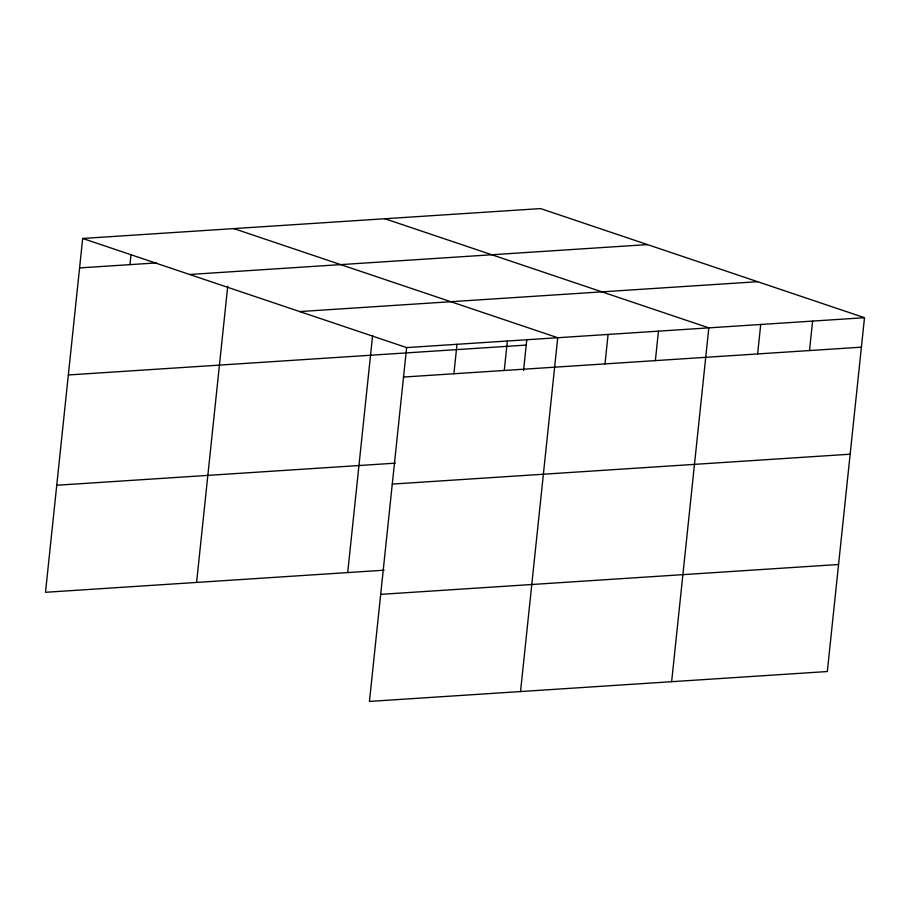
<?xml version="1.0" encoding="UTF-8"?>
<svg xmlns="http://www.w3.org/2000/svg" width="910" height="910" viewBox="0 0 910 910"><rect width="100%" height="100%" fill="white"/><g stroke="black" fill="none" stroke-linecap="round" stroke-linejoin="round"><path stroke-width="1.36" d="M82.685 238.465L406.622 347.586L369.437 701.417L827.315 671.534L864.5 317.704L540.563 208.583L82.685 238.465L45.5 592.296L384.156 570.195M129.959 264.639L130.994 254.823M196.594 582.434L227.727 286.229M347.7 572.572L372.611 335.528M453.897 373.76L456.991 344.298M504.265 370.472L507.359 341.011M523.546 370.541L526.81 339.453M520.531 691.554L557.728 337.724L233.79 228.603M604.991 363.898L608.096 334.436M655.359 360.61L658.453 331.149M671.637 681.692L708.822 327.862L384.885 218.741M757.62 353.933L760.714 324.483M809.513 350.555L812.607 321.093M79.591 267.927L156.543 262.899M189.587 274.479L647.465 244.597M299.731 311.573L757.598 281.702M406.622 347.586L864.5 317.704M68.341 374.965L526.219 345.083M403.528 377.047L861.406 347.165M56.75 485.246L395.406 463.156M392.278 484.086L850.156 454.204M380.687 594.366L838.565 564.496"/></g></svg>
